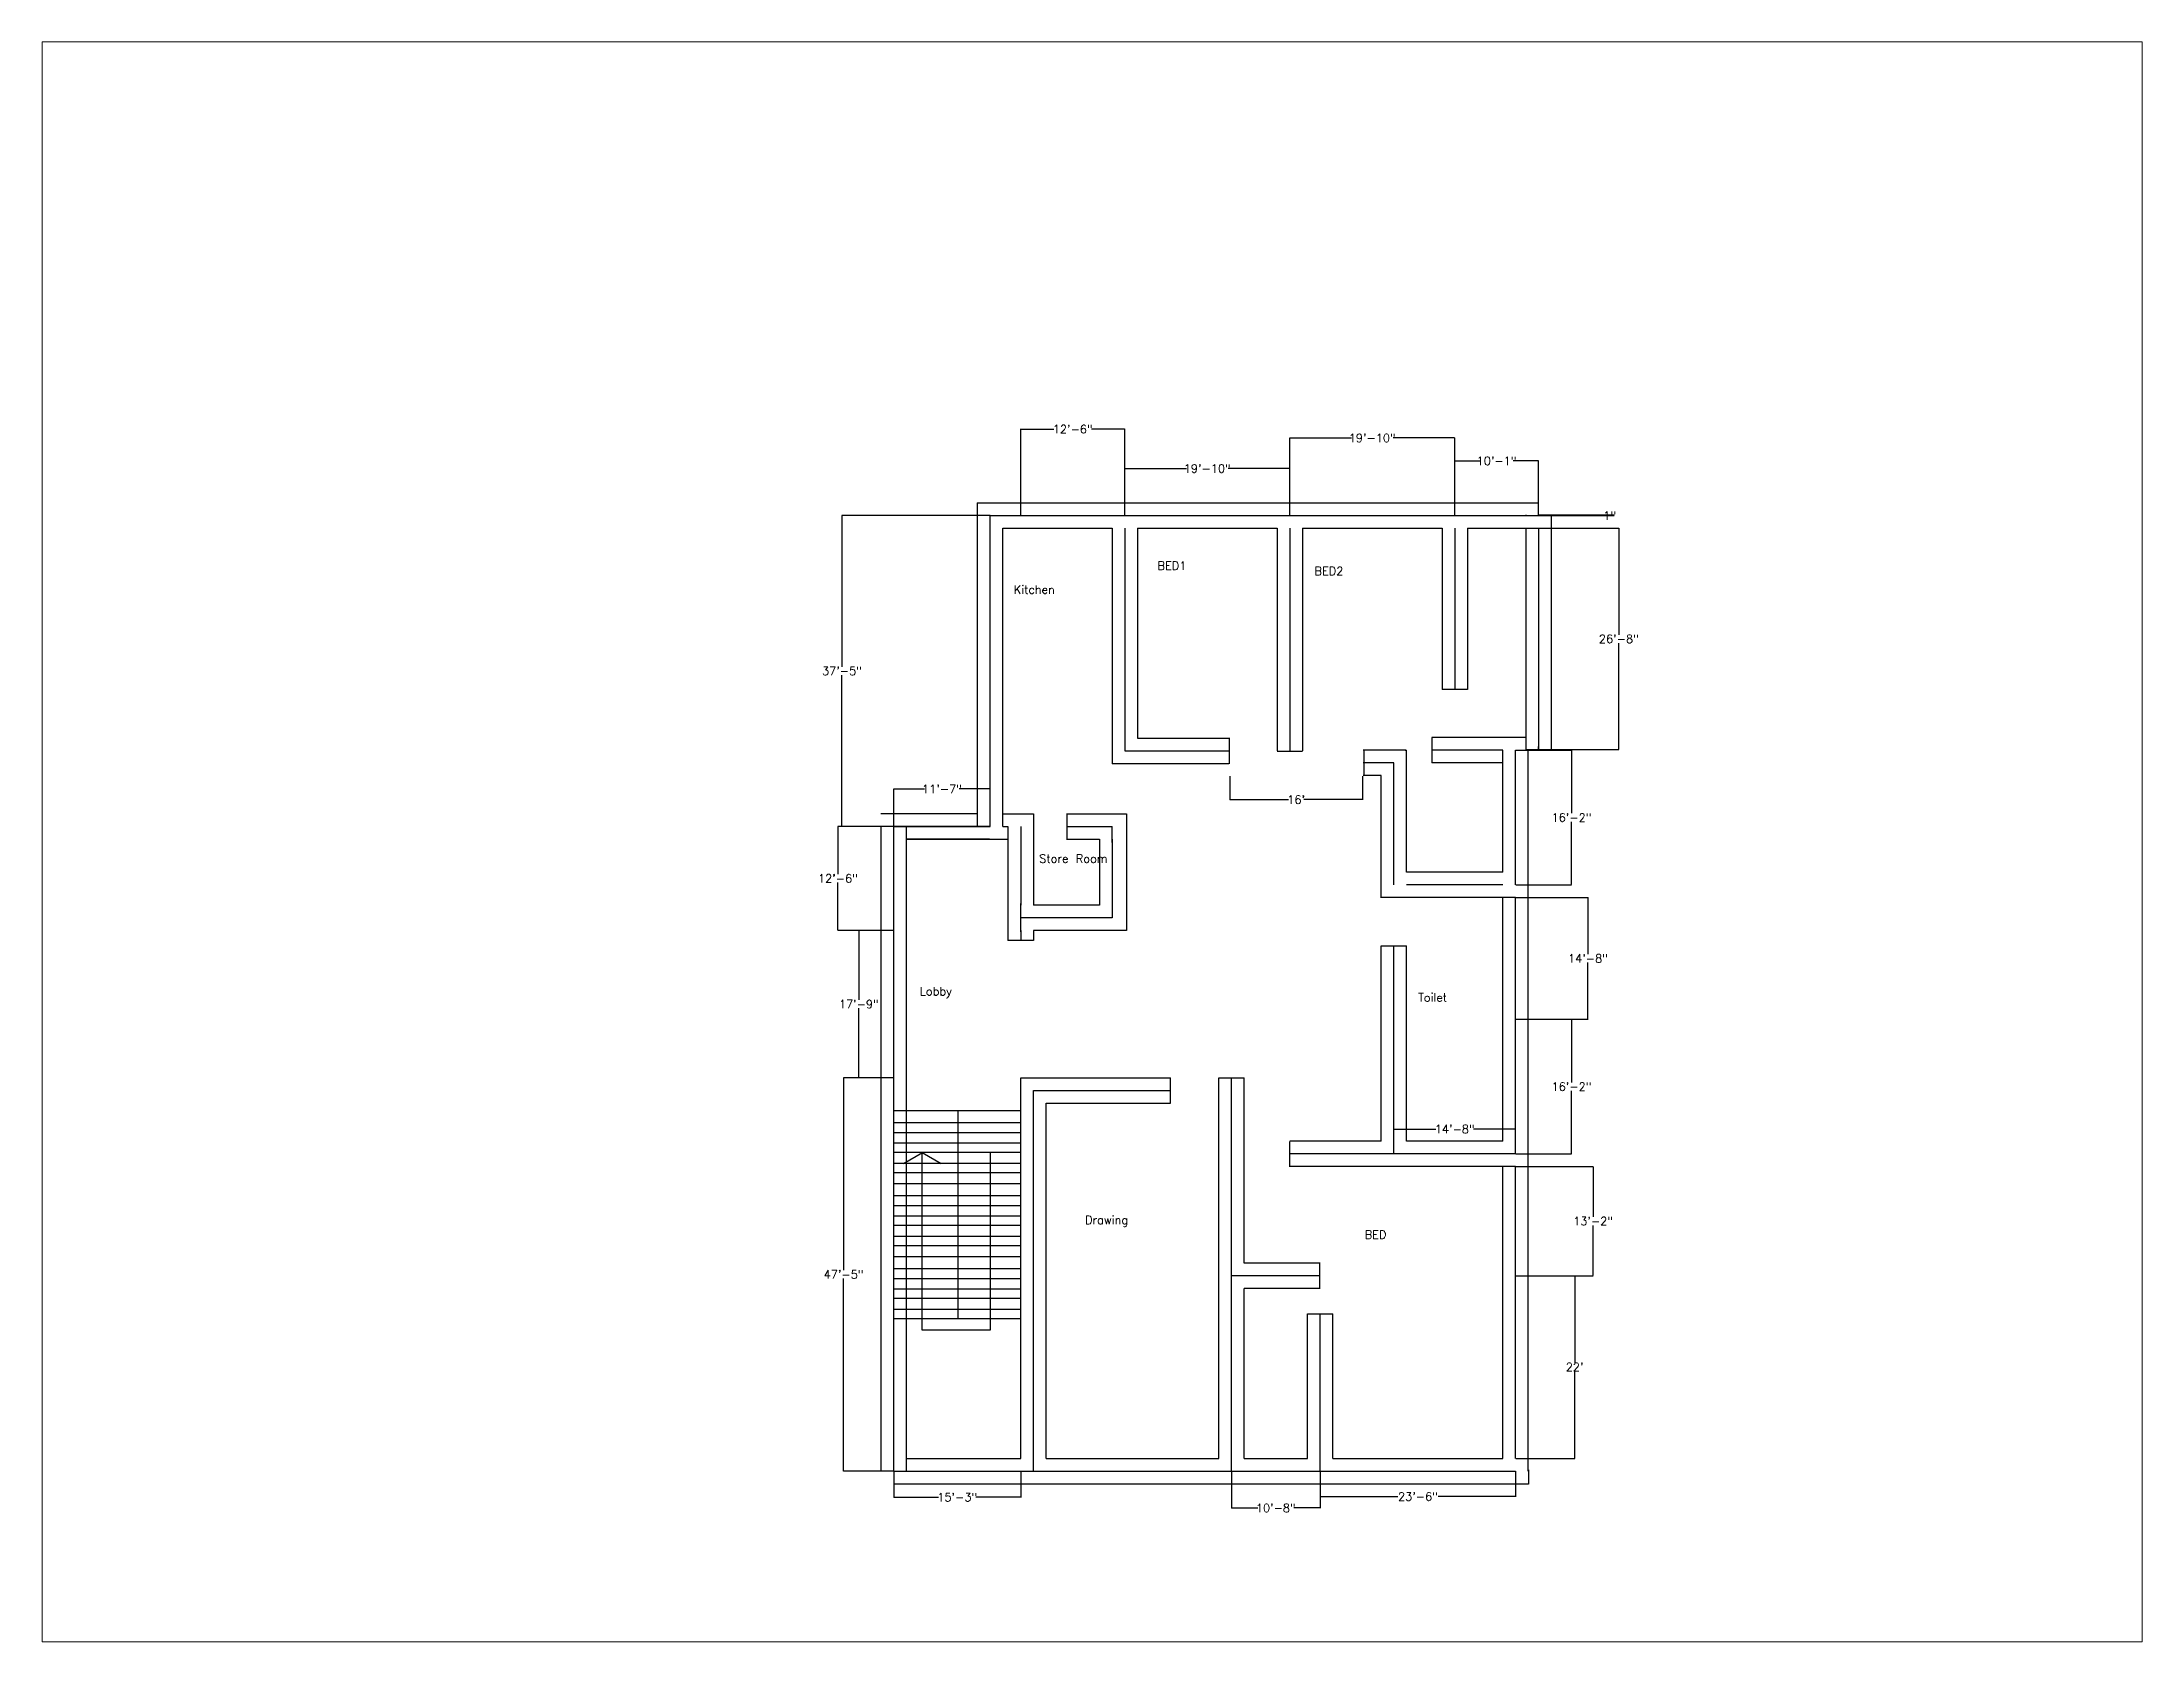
# Paper-space layout 'Layout1' of a CAD drawing. Header units: inches. Extents: x 1.05 to 9.45, y 0.8 to 7.2.
# The model-space entities are those that its viewports show. They can reach past a viewport. Long polylines and large blocks are cut down to what shows.
import ezdxf

# ---------------------------------------------------------------- set-up
doc = ezdxf.new("R2010")
doc.units = ezdxf.units.IN
doc.header["$MEASUREMENT"] = 0
doc.linetypes.add('ACAD_ISO02W100', pattern=[15, 12, -3])
doc.layers.get('Defpoints').update_dxf_attribs({"linetype": 'ACAD_ISO02W100'})
doc.styles.get("Standard").update_dxf_attribs({"font": 'txt.shx', "height": 12, "bigfont": '@extfont2.shx'})
doc.dimstyles.get("Standard").update_dxf_attribs({"dimtxt": 0.18, "dimasz": 0.18, "dimexe": 0.18, "dimexo": 0.0625, "dimgap": 0.09, "dimtad": 0, "dimtih": 1, "dimtoh": 1, "dimdec": 0, "dimzin": 0, "dimdsep": 46, "dimlunit": 4, "dimtxsty": 'Standard', "dimcen": 0.09, "dimadec": 0, "dimazin": 0, "dimtfac": 1, "dimtdec": 0, "dimtofl": 0, "dimtmove": 0, "dimatfit": 3, "dimfxl": 1, "dimtolj": 1, "dimtzin": 0, "dimarcsym": 0})

# ---------------------------------------------------------------- blocks, each defined once
blk = doc.blocks.new('*D3')
at = {"color": 0, "lineweight": -2, "transparency": 16777216}
for p, q in [((452.3, 218.1), (452.3, 180.4)), ((635.7, 218.1), (635.7, 180.4)), ((452.4, 180.6), (516.9, 180.6)), ((635.5, 180.6), (571.1, 180.6))]:
    blk.add_line(p, q, dxfattribs=at)
at = {"color": 0, "transparency": 16777216}
for points in [[(452.4, 180.6), (452.4, 180.6), (452.3, 180.6)], [(635.5, 180.6), (635.5, 180.6), (635.7, 180.6)]]:
    blk.add_solid(points, dxfattribs=at)
at = {"layer": 'Defpoints', "color": 0, "transparency": 16777216}
for p in [(452.3, 218.2), (635.7, 218.2), (635.7, 180.6)]:
    blk.add_point(p, dxfattribs=at)
at = {"color": 0, "transparency": 16777216, "insert": (544, 180.6), "char_height": 12, "attachment_point": 5}
blk.add_mtext('\\A1;15\'-3"', dxfattribs=at)
blk = doc.blocks.new('*D4')
at = {"color": 0, "lineweight": -2, "transparency": 16777216}
for p, q in [((940.1, 218.1), (940.1, 164.8)), ((1068.5, 218.1), (1068.5, 164.8)), ((940.3, 165), (978.2, 165)), ((1068.3, 165), (1030.4, 165))]:
    blk.add_line(p, q, dxfattribs=at)
at = {"color": 0, "transparency": 16777216}
for points in [[(940.3, 165), (940.3, 165), (940.1, 165)], [(1068.3, 165), (1068.3, 165), (1068.5, 165)]]:
    blk.add_solid(points, dxfattribs=at)
at = {"layer": 'Defpoints', "color": 0, "transparency": 16777216}
for p in [(940.1, 218.2), (1068.5, 218.2), (1068.5, 165)]:
    blk.add_point(p, dxfattribs=at)
at = {"color": 0, "transparency": 16777216, "insert": (1004.3, 165), "char_height": 12, "attachment_point": 5}
blk.add_mtext('\\A1;10\'-8"', dxfattribs=at)
blk = doc.blocks.new('*D5')
at = {"color": 0, "lineweight": -2, "transparency": 16777216}
for p, q in [((1068.5, 218.1), (1068.5, 181.3)), ((1350.9, 218.1), (1350.9, 181.3)), ((1068.7, 181.5), (1180.6, 181.5)), ((1350.7, 181.5), (1238.8, 181.5))]:
    blk.add_line(p, q, dxfattribs=at)
at = {"color": 0, "transparency": 16777216}
for points in [[(1068.7, 181.6), (1068.7, 181.5), (1068.5, 181.5)], [(1350.7, 181.6), (1350.7, 181.5), (1350.9, 181.5)]]:
    blk.add_solid(points, dxfattribs=at)
at = {"layer": 'Defpoints', "color": 0, "transparency": 16777216}
for p in [(1068.5, 218.2), (1350.9, 218.2), (1350.9, 181.5)]:
    blk.add_point(p, dxfattribs=at)
at = {"color": 0, "transparency": 16777216, "insert": (1209.7, 181.5), "char_height": 12, "attachment_point": 5}
blk.add_mtext('\\A1;23\'-6"', dxfattribs=at)
blk = doc.blocks.new('*D6')
at = {"color": 0, "lineweight": -2, "transparency": 16777216}
for p, q in [((452.2, 786.7), (379.6, 786.7)), ((379.8, 786.6), (379.8, 508.6)), ((379.8, 218.4), (379.8, 496.4)), ((452.2, 218.2), (379.6, 218.2))]:
    blk.add_line(p, q, dxfattribs=at)
at = {"color": 0, "transparency": 16777216}
for points in [[(379.8, 786.6), (379.8, 786.6), (379.8, 786.7)], [(379.8, 218.4), (379.8, 218.4), (379.8, 218.2)]]:
    blk.add_solid(points, dxfattribs=at)
at = {"layer": 'Defpoints', "color": 0, "transparency": 16777216}
for p in [(379.8, 786.7), (452.3, 786.7), (452.3, 218.2)]:
    blk.add_point(p, dxfattribs=at)
at = {"color": 0, "transparency": 16777216, "insert": (379.8, 502.5), "char_height": 12, "attachment_point": 5}
blk.add_mtext('\\A1;47\'-5"', dxfattribs=at)
blk = doc.blocks.new('*D7')
at = {"color": 0, "lineweight": -2, "transparency": 16777216}
for p, q in [((452.2, 999.5), (401.6, 999.5)), ((401.8, 999.3), (401.8, 899.2)), ((401.8, 786.9), (401.8, 887)), ((452.2, 786.7), (401.6, 786.7))]:
    blk.add_line(p, q, dxfattribs=at)
at = {"color": 0, "transparency": 16777216}
for points in [[(401.8, 999.3), (401.9, 999.3), (401.8, 999.5)], [(401.8, 786.9), (401.9, 786.9), (401.8, 786.7)]]:
    blk.add_solid(points, dxfattribs=at)
at = {"layer": 'Defpoints', "color": 0, "transparency": 16777216}
for p in [(401.8, 999.5), (452.3, 999.5), (452.3, 786.7)]:
    blk.add_point(p, dxfattribs=at)
at = {"color": 0, "transparency": 16777216, "insert": (401.8, 893.1), "char_height": 12, "attachment_point": 5}
blk.add_mtext('\\A1;17\'-9"', dxfattribs=at)
blk = doc.blocks.new('*D8')
at = {"color": 0, "lineweight": -2, "transparency": 16777216}
for p, q in [((452.2, 1149.9), (371.4, 1149.9)), ((371.6, 1149.7), (371.6, 1080.8)), ((371.6, 999.7), (371.6, 1068.6)), ((452.2, 999.5), (371.4, 999.5))]:
    blk.add_line(p, q, dxfattribs=at)
at = {"color": 0, "transparency": 16777216}
for points in [[(371.5, 1149.7), (371.6, 1149.7), (371.6, 1149.9)], [(371.5, 999.7), (371.6, 999.7), (371.6, 999.5)]]:
    blk.add_solid(points, dxfattribs=at)
at = {"layer": 'Defpoints', "color": 0, "transparency": 16777216}
for p in [(371.6, 1149.9), (452.3, 1149.9), (452.3, 999.5)]:
    blk.add_point(p, dxfattribs=at)
at = {"color": 0, "transparency": 16777216, "insert": (371.6, 1074.7), "char_height": 12, "attachment_point": 5}
blk.add_mtext('\\A1;12\'-6"', dxfattribs=at)
blk = doc.blocks.new('*D9')
at = {"color": 0, "lineweight": -2, "transparency": 16777216}
for p, q in [((452.3, 1149.9), (452.3, 1204.1)), ((452.4, 1204), (496.9, 1204)), ((591.5, 1204), (547, 1204)), ((591.6, 1149.9), (591.6, 1204.1))]:
    blk.add_line(p, q, dxfattribs=at)
at = {"color": 0, "transparency": 16777216}
for points in [[(452.4, 1204), (452.4, 1203.9), (452.3, 1204)], [(591.5, 1204), (591.5, 1203.9), (591.6, 1204)]]:
    blk.add_solid(points, dxfattribs=at)
at = {"layer": 'Defpoints', "color": 0, "transparency": 16777216}
for p in [(591.6, 1204), (452.3, 1149.9), (591.6, 1149.9)]:
    blk.add_point(p, dxfattribs=at)
at = {"color": 0, "transparency": 16777216, "insert": (522, 1204), "char_height": 12, "attachment_point": 5}
blk.add_mtext('\\A1;11\'-7"', dxfattribs=at)
blk = doc.blocks.new('*D10')
at = {"color": 0, "linetype": 'ByBlock', "lineweight": -2, "transparency": 16777216}
for p, q in [((591.6, 1599.2), (377.3, 1599.2)), ((377.4, 1599), (377.4, 1380.6)), ((377.4, 1150), (377.4, 1368.4)), ((591.6, 1149.9), (377.3, 1149.9))]:
    blk.add_line(p, q, dxfattribs=at)
at = {"color": 0, "linetype": 'ByBlock', "transparency": 16777216}
for points in [[(377.4, 1599), (377.5, 1599), (377.4, 1599.2)], [(377.4, 1150), (377.5, 1150), (377.4, 1149.9)]]:
    blk.add_solid(points, dxfattribs=at)
at = {"layer": 'Defpoints', "color": 0, "linetype": 'ByBlock', "transparency": 16777216}
for p in [(377.4, 1599.2), (591.6, 1599.2), (591.6, 1149.9)]:
    blk.add_point(p, dxfattribs=at)
at = {"color": 0, "linetype": 'ByBlock', "transparency": 16777216, "insert": (377.4, 1374.5), "char_height": 12, "attachment_point": 5}
blk.add_mtext('\\A1;37\'-5"', dxfattribs=at)
blk = doc.blocks.new('*D11')
at = {"color": 0, "lineweight": -2, "transparency": 16777216}
for p, q in [((786, 1599.2), (786, 1667.2)), ((786.2, 1667), (875.2, 1667)), ((1024.3, 1667), (935.3, 1667)), ((1024.5, 1599.2), (1024.5, 1667.2))]:
    blk.add_line(p, q, dxfattribs=at)
at = {"color": 0, "transparency": 16777216}
for points in [[(786.2, 1667.1), (786.2, 1667), (786, 1667)], [(1024.3, 1667.1), (1024.3, 1667), (1024.5, 1667)]]:
    blk.add_solid(points, dxfattribs=at)
at = {"layer": 'Defpoints', "color": 0, "transparency": 16777216}
for p in [(1024.5, 1667), (786, 1599.2), (1024.5, 1599.2)]:
    blk.add_point(p, dxfattribs=at)
at = {"color": 0, "transparency": 16777216, "insert": (905.3, 1667), "char_height": 12, "attachment_point": 5}
blk.add_mtext('\\A1;19\'-10"', dxfattribs=at)
blk = doc.blocks.new('*D12')
at = {"color": 0, "lineweight": -2, "transparency": 16777216}
for p, q in [((1024.5, 1599.2), (1024.5, 1711.2)), ((1024.6, 1711.1), (1113.6, 1711.1)), ((1262.7, 1711.1), (1173.8, 1711.1)), ((1262.9, 1599.2), (1262.9, 1711.2))]:
    blk.add_line(p, q, dxfattribs=at)
at = {"color": 0, "transparency": 16777216}
for points in [[(1024.6, 1711.1), (1024.6, 1711), (1024.5, 1711.1)], [(1262.7, 1711.1), (1262.7, 1711), (1262.9, 1711.1)]]:
    blk.add_solid(points, dxfattribs=at)
at = {"layer": 'Defpoints', "color": 0, "transparency": 16777216}
for p in [(1262.9, 1711.1), (1024.5, 1599.2), (1262.9, 1599.2)]:
    blk.add_point(p, dxfattribs=at)
at = {"color": 0, "transparency": 16777216, "insert": (1143.7, 1711.1), "char_height": 12, "attachment_point": 5}
blk.add_mtext('\\A1;19\'-10"', dxfattribs=at)
blk = doc.blocks.new('*D13')
at = {"color": 0, "lineweight": -2, "transparency": 16777216}
for p, q in [((1262.9, 1599.2), (1262.9, 1678.2)), ((1263.1, 1678), (1299.3, 1678)), ((1383.7, 1678), (1347.5, 1678)), ((1383.9, 1599.2), (1383.9, 1678.2))]:
    blk.add_line(p, q, dxfattribs=at)
at = {"color": 0, "transparency": 16777216}
for points in [[(1263.1, 1678.1), (1263.1, 1678), (1262.9, 1678)], [(1383.7, 1678.1), (1383.7, 1678), (1383.9, 1678)]]:
    blk.add_solid(points, dxfattribs=at)
at = {"layer": 'Defpoints', "color": 0, "transparency": 16777216}
for p in [(1383.9, 1678), (1262.9, 1599.2), (1383.9, 1599.2)]:
    blk.add_point(p, dxfattribs=at)
at = {"color": 0, "transparency": 16777216, "insert": (1323.4, 1678), "char_height": 12, "attachment_point": 5}
blk.add_mtext('\\A1;10\'-1"', dxfattribs=at)
blk = doc.blocks.new('*D14')
at = {"color": 0, "lineweight": -2, "transparency": 16777216}
for p, q in [((635.7, 1599.2), (635.7, 1724.1)), ((635.8, 1723.9), (683.8, 1723.9)), ((785.9, 1723.9), (737.9, 1723.9)), ((786, 1599.2), (786, 1724.1))]:
    blk.add_line(p, q, dxfattribs=at)
at = {"color": 0, "transparency": 16777216}
for points in [[(635.8, 1723.9), (635.8, 1723.9), (635.7, 1723.9)], [(785.9, 1723.9), (785.9, 1723.9), (786, 1723.9)]]:
    blk.add_solid(points, dxfattribs=at)
at = {"layer": 'Defpoints', "color": 0, "transparency": 16777216}
for p in [(786, 1723.9), (635.7, 1599.2), (786, 1599.2)]:
    blk.add_point(p, dxfattribs=at)
at = {"color": 0, "transparency": 16777216, "insert": (710.9, 1723.9), "char_height": 12, "attachment_point": 5}
blk.add_mtext('\\A1;12\'-6"', dxfattribs=at)
blk = doc.blocks.new('*D15')
at = {"color": 0, "lineweight": -2, "transparency": 16777216}
for p, q in [((1384, 1600.1), (1493.2, 1600.1)), ((1384, 1599.2), (1493.2, 1599.2)), ((1493, 1599), (1492.9, 1599)), ((1493, 1599.9), (1493, 1599.4)), ((1493, 1599.2), (1493, 1599))]:
    blk.add_line(p, q, dxfattribs=at)
at = {"color": 0, "transparency": 16777216}
for points in [[(1493, 1599.9), (1493.1, 1599.9), (1493, 1600.1)], [(1493, 1599.4), (1493.1, 1599.4), (1493, 1599.2)]]:
    blk.add_solid(points, dxfattribs=at)
at = {"layer": 'Defpoints', "color": 0, "transparency": 16777216}
for p in [(1383.9, 1600.1), (1383.9, 1599.2), (1493, 1599.2)]:
    blk.add_point(p, dxfattribs=at)
at = {"color": 0, "transparency": 16777216, "insert": (1486.8, 1599), "char_height": 12, "attachment_point": 5}
blk.add_mtext('\\A1;1"', dxfattribs=at)
blk = doc.blocks.new('*D16')
at = {"color": 0, "lineweight": -2, "transparency": 16777216}
for p, q in [((1351, 500.6), (1436.4, 500.6)), ((1436.2, 500.5), (1436.2, 374.7)), ((1436.2, 236.7), (1436.2, 362.5)), ((1351, 236.5), (1436.4, 236.5))]:
    blk.add_line(p, q, dxfattribs=at)
at = {"color": 0, "transparency": 16777216}
for points in [[(1436.2, 500.5), (1436.2, 500.5), (1436.2, 500.6)], [(1436.2, 236.7), (1436.2, 236.7), (1436.2, 236.5)]]:
    blk.add_solid(points, dxfattribs=at)
at = {"layer": 'Defpoints', "color": 0, "transparency": 16777216}
for p in [(1350.9, 500.6), (1436.2, 500.6), (1350.9, 236.5)]:
    blk.add_point(p, dxfattribs=at)
at = {"color": 0, "transparency": 16777216, "insert": (1436.2, 368.6), "char_height": 12, "attachment_point": 5}
blk.add_mtext("\\A1;22'", dxfattribs=at)
blk = doc.blocks.new('*D17')
at = {"color": 0, "lineweight": -2, "transparency": 16777216}
for p, q in [((1351, 658.4), (1463, 658.4)), ((1462.8, 658.2), (1462.8, 585.6)), ((1462.8, 500.8), (1462.8, 573.4)), ((1351, 500.6), (1463, 500.6))]:
    blk.add_line(p, q, dxfattribs=at)
at = {"color": 0, "transparency": 16777216}
for points in [[(1462.8, 658.2), (1462.8, 658.2), (1462.8, 658.4)], [(1462.8, 500.8), (1462.8, 500.8), (1462.8, 500.6)]]:
    blk.add_solid(points, dxfattribs=at)
at = {"layer": 'Defpoints', "color": 0, "transparency": 16777216}
for p in [(1350.9, 658.4), (1462.8, 658.4), (1350.9, 500.6)]:
    blk.add_point(p, dxfattribs=at)
at = {"color": 0, "transparency": 16777216, "insert": (1462.8, 579.5), "char_height": 12, "attachment_point": 5}
blk.add_mtext('\\A1;13\'-2"', dxfattribs=at)
blk = doc.blocks.new('*D18')
at = {"color": 0, "lineweight": -2, "transparency": 16777216}
for p, q in [((1351, 871.1), (1431.8, 871.1)), ((1431.6, 870.9), (1431.6, 780)), ((1431.6, 676.9), (1431.6, 767.8)), ((1351, 676.7), (1431.8, 676.7))]:
    blk.add_line(p, q, dxfattribs=at)
at = {"color": 0, "transparency": 16777216}
for points in [[(1431.6, 870.9), (1431.6, 870.9), (1431.6, 871.1)], [(1431.6, 676.9), (1431.6, 676.9), (1431.6, 676.7)]]:
    blk.add_solid(points, dxfattribs=at)
at = {"layer": 'Defpoints', "color": 0, "transparency": 16777216}
for p in [(1350.9, 871.1), (1431.6, 871.1), (1350.9, 676.7)]:
    blk.add_point(p, dxfattribs=at)
at = {"color": 0, "transparency": 16777216, "insert": (1431.6, 773.9), "char_height": 12, "attachment_point": 5}
blk.add_mtext('\\A1;16\'-2"', dxfattribs=at)
blk = doc.blocks.new('*D19')
at = {"color": 0, "lineweight": -2, "transparency": 16777216}
for p, q in [((1351, 1047.2), (1455.6, 1047.2)), ((1455.4, 1047), (1455.4, 965.2)), ((1455.4, 871.3), (1455.4, 953)), ((1351, 871.1), (1455.6, 871.1))]:
    blk.add_line(p, q, dxfattribs=at)
at = {"color": 0, "transparency": 16777216}
for points in [[(1455.4, 1047), (1455.5, 1047), (1455.4, 1047.2)], [(1455.4, 871.3), (1455.5, 871.3), (1455.4, 871.1)]]:
    blk.add_solid(points, dxfattribs=at)
at = {"layer": 'Defpoints', "color": 0, "transparency": 16777216}
for p in [(1350.9, 1047.2), (1455.4, 1047.2), (1350.9, 871.1)]:
    blk.add_point(p, dxfattribs=at)
at = {"color": 0, "transparency": 16777216, "insert": (1455.4, 959.1), "char_height": 12, "attachment_point": 5}
blk.add_mtext('\\A1;14\'-8"', dxfattribs=at)
blk = doc.blocks.new('*D20')
at = {"color": 0, "lineweight": -2, "transparency": 16777216}
for p, q in [((1351, 1259.9), (1431.8, 1259.9)), ((1431.6, 1259.7), (1431.6, 1168.8)), ((1431.6, 1065.7), (1431.6, 1156.6)), ((1351, 1065.5), (1431.8, 1065.5))]:
    blk.add_line(p, q, dxfattribs=at)
at = {"color": 0, "transparency": 16777216}
for points in [[(1431.6, 1259.7), (1431.6, 1259.7), (1431.6, 1259.9)], [(1431.6, 1065.7), (1431.6, 1065.7), (1431.6, 1065.5)]]:
    blk.add_solid(points, dxfattribs=at)
at = {"layer": 'Defpoints', "color": 0, "transparency": 16777216}
for p in [(1350.9, 1259.9), (1431.6, 1259.9), (1350.9, 1065.5)]:
    blk.add_point(p, dxfattribs=at)
at = {"color": 0, "transparency": 16777216, "insert": (1431.6, 1162.7), "char_height": 12, "attachment_point": 5}
blk.add_mtext('\\A1;16\'-2"', dxfattribs=at)
blk = doc.blocks.new('*D22')
at = {"color": 0, "lineweight": -2, "transparency": 16777216}
for p, q in [((1174.8, 676.8), (1174.8, 712.6)), ((1175, 712.5), (1235.8, 712.5)), ((1350.7, 712.5), (1290, 712.5)), ((1350.9, 676.8), (1350.9, 712.6))]:
    blk.add_line(p, q, dxfattribs=at)
at = {"color": 0, "transparency": 16777216}
for points in [[(1175, 712.5), (1175, 712.4), (1174.8, 712.5)], [(1350.7, 712.5), (1350.7, 712.4), (1350.9, 712.5)]]:
    blk.add_solid(points, dxfattribs=at)
at = {"layer": 'Defpoints', "color": 0, "transparency": 16777216}
for p in [(1174.8, 712.5), (1174.8, 676.7), (1350.9, 676.7)]:
    blk.add_point(p, dxfattribs=at)
at = {"color": 0, "transparency": 16777216, "insert": (1262.9, 712.5), "char_height": 12, "attachment_point": 5}
blk.add_mtext('\\A1;14\'-8"', dxfattribs=at)
blk = doc.blocks.new('*D23')
at = {"color": 0, "lineweight": -2, "transparency": 16777216}
for p, q in [((1365.6, 1580.8), (1500.1, 1580.8)), ((1500, 1580.7), (1500, 1426.9)), ((1500, 1261), (1500, 1414.7)), ((1365.6, 1260.8), (1500.1, 1260.8))]:
    blk.add_line(p, q, dxfattribs=at)
at = {"color": 0, "transparency": 16777216}
for points in [[(1499.9, 1580.7), (1500, 1580.7), (1500, 1580.8)], [(1499.9, 1261), (1500, 1261), (1500, 1260.8)]]:
    blk.add_solid(points, dxfattribs=at)
at = {"layer": 'Defpoints', "color": 0, "transparency": 16777216}
for p in [(1365.6, 1580.8), (1365.6, 1260.8), (1500, 1260.8)]:
    blk.add_point(p, dxfattribs=at)
at = {"color": 0, "transparency": 16777216, "insert": (1500, 1420.8), "char_height": 12, "attachment_point": 5}
blk.add_mtext('\\A1;26\'-8"', dxfattribs=at)
blk = doc.blocks.new('*D24')
at = {"color": 0, "lineweight": -2, "transparency": 16777216}
for p, q in [((937.8, 1222.6), (937.8, 1188.4)), ((1129.8, 1222.6), (1129.8, 1188.4)), ((938, 1188.6), (1022.7, 1188.6)), ((1129.6, 1188.6), (1044.9, 1188.6))]:
    blk.add_line(p, q, dxfattribs=at)
at = {"color": 0, "transparency": 16777216}
for points in [[(938, 1188.6), (938, 1188.6), (937.8, 1188.6)], [(1129.6, 1188.6), (1129.6, 1188.6), (1129.8, 1188.6)]]:
    blk.add_solid(points, dxfattribs=at)
at = {"layer": 'Defpoints', "color": 0, "transparency": 16777216}
for p in [(937.8, 1222.7), (1129.8, 1222.7), (1129.8, 1188.6)]:
    blk.add_point(p, dxfattribs=at)
at = {"color": 0, "transparency": 16777216, "insert": (1033.8, 1188.6), "char_height": 12, "attachment_point": 5}
blk.add_mtext("\\A1;16'", dxfattribs=at)

msp = doc.modelspace()

# ---------------------------------------------------------------- linework, layer by layer
for p, q in [((572.8, 1617.5), (635.7, 1617.5)), ((573.3, 1149.9), (573.3, 1617.3)), ((635.7, 1617.5), (786, 1617.5)), ((786, 1617.5), (1024.5, 1617.5)), ((1024.5, 1617.5), (1262.9, 1617.5)), ((1262.9, 1617.5), (1383.9, 1617.5)), ((591.6, 1599.2), (635.7, 1599.2)), ((591.6, 1599.2), (635.7, 1599.2)), ((610, 1149.9), (610, 1580.8)), ((610, 1580.8), (635.7, 1580.8)), ((635.7, 1580.8), (767.7, 1580.8)), ((767.7, 1580.8), (767.7, 1240.5)), ((804.4, 1580.8), (804.4, 1277.3)), ((804.4, 1580.8), (1006.1, 1580.8)), ((1006.1, 1580.8), (1006.1, 1259)), ((1042.8, 1580.8), (1042.8, 1259)), ((1042.8, 1580.8), (1244.5, 1580.8)), ((1244.5, 1580.8), (1244.5, 1347.9)), ((1281.2, 1580.8), (1281.2, 1347.9)), ((1281.2, 1580.8), (1383.9, 1580.8)), ((1365.6, 1600.1), (1365.6, 1599.2)), ((1365.6, 1580.8), (1365.6, 1260.8)), ((1402.3, 1600.1), (1402.3, 1260.8)), ((1244.7, 1348), (1281.2, 1348)), ((804.4, 1277.3), (936.4, 1277.3)), ((937, 1278), (937, 1240.5)), ((1365.4, 1278.2), (1229.9, 1278.2)), ((1229.9, 1278.2), (1229.9, 1241.6)), ((1006.2, 1258.8), (1042.9, 1258.8)), ((1192.4, 1259.9), (1130.8, 1259.9)), ((1131.4, 1259.8), (1131.4, 1223)), ((1191.4, 1260), (1193.3, 1260)), ((1193.2, 1083.8), (1193.2, 1259.9)), ((1332.6, 1083.8), (1332.6, 1259.9)), ((1350.9, 1259.9), (1383.9, 1259.9)), ((1369.2, 1065.5), (1369.2, 1259.9)), ((1383.9, 1259.9), (1383.9, 1265.4)), ((767.7, 1240.6), (936.4, 1240.6)), ((1156.5, 1223.2), (1130.8, 1223.2)), ((1156.5, 1047), (1156.5, 1223.2)), ((1332.6, 1241.6), (1229.9, 1241.6)), ((573.3, 1168.1), (433.7, 1168.1)), ((610, 1168.2), (654, 1168.2)), ((654, 1168.2), (654, 1036.2)), ((701.7, 1168.2), (767.7, 1168.2)), ((702.2, 1168.7), (702.2, 1131.2)), ((767.7, 1168.2), (788.7, 1168.2)), ((788.7, 1168.2), (788.7, 999.6)), ((433.5, 1131.4), (433.9, 1131.4)), ((433.9, 1131.4), (433.5, 1131.4)), ((433.9, 999.5), (433.9, 1149.9)), ((452.3, 1149.9), (591.6, 1149.9)), ((470.6, 999.5), (470.6, 1149.9)), ((590.8, 1131.4), (470.6, 1131.4)), ((470.6, 1131.4), (593, 1131.4)), ((591.6, 1131.5), (617.3, 1131.5)), ((610, 1149.9), (617.3, 1149.9)), ((617.3, 1149.9), (617.3, 984.8)), ((701.7, 1131.5), (749.4, 1131.5)), ((749.4, 1131.5), (749.4, 1036.2)), ((1332.6, 1083.8), (1193.2, 1083.8)), ((1369.2, 871.1), (1369.2, 1065.5)), ((749.4, 1036.2), (654, 1036.2)), ((654.1, 1036.2), (654.1, 1036.2)), ((1350.9, 1047.2), (1155.8, 1047.2)), ((1332.6, 871.1), (1332.6, 1047.2)), ((433.9, 786.7), (433.9, 999.5)), ((470.6, 786.7), (470.6, 999.5)), ((654.1, 984.8), (617, 984.8)), ((767.7, 999.5), (654.1, 999.5)), ((654.1, 999.5), (654.1, 984.8)), ((788.7, 999.6), (742.6, 999.6)), ((1156.4, 977.3), (1193.1, 977.3)), ((1332.6, 695), (1332.6, 871.1)), ((1369.2, 676.7), (1369.2, 871.1)), ((433.9, 218.2), (433.9, 786.7)), ((470.6, 218.2), (470.6, 786.7)), ((635.7, 236.5), (635.7, 786.7)), ((635.7, 786.7), (852.1, 786.7)), ((852.3, 750), (852.3, 786.6)), ((921.8, 236.5), (921.8, 786.7)), ((921.9, 786.4), (958.5, 786.4)), ((958.4, 519), (958.4, 786.7)), ((635.7, 739.1), (453.2, 739.1)), ((544.9, 739.1), (544.9, 438.3)), ((672.3, 236.5), (672.3, 750.1)), ((672.3, 750.1), (852.1, 750.1)), ((635.7, 721.6), (452.3, 721.6)), ((635.7, 707), (452.3, 707)), ((635.7, 692.3), (452.3, 692.3)), ((635.7, 678.5), (452.3, 678.5)), ((466.5, 662.9), (493.6, 678.5)), ((493.5, 421.8), (493.5, 678.5)), ((493.5, 678.5), (520.7, 662.9)), ((591.6, 678.5), (591.6, 421.8)), ((1024.1, 694.7), (1024.1, 658)), ((1156.5, 695), (1024.5, 695)), ((1332.6, 695), (1193.2, 695)), ((1369.2, 500.6), (1369.2, 676.7)), ((635.7, 662.9), (452.3, 662.9)), ((635.7, 649.2), (452.3, 649.2)), ((1350.9, 658.4), (1024.5, 658.4)), ((1332.6, 500.6), (1332.6, 658.4)), ((635.7, 616.2), (452.3, 616.2)), ((635.7, 633.6), (453.2, 633.6)), ((635.7, 601.5), (452.3, 601.5)), ((635.7, 586.8), (452.3, 586.8)), ((635.7, 573.1), (452.3, 573.1)), ((635.7, 557.5), (452.3, 557.5)), ((635.7, 543.7), (452.3, 543.7)), ((635.7, 528.1), (453.2, 528.1)), ((1068.5, 519), (958.4, 519)), ((1067.9, 482.2), (1067.9, 518.7)), ((635.7, 510.7), (452.3, 510.7)), ((635.7, 496.1), (452.3, 496.1)), ((1332.6, 236.5), (1332.6, 500.6)), ((1369.2, 218.2), (1369.2, 500.6)), ((635.7, 481.4), (452.3, 481.4)), ((635.7, 467.6), (452.3, 467.6)), ((1068.5, 482.3), (958.4, 482.3)), ((958.4, 236.5), (958.4, 482.3)), ((635.7, 452), (452.3, 452)), ((635.7, 438.3), (452.3, 438.3)), ((1050, 445.6), (1086.7, 445.6)), ((1050.1, 236.5), (1050.1, 445.6)), ((1086.8, 236.5), (1086.8, 445.6)), ((591.6, 421.8), (493.5, 421.8)), ((470.6, 236.5), (635.7, 236.5)), ((470.6, 236.5), (635.7, 236.5)), ((672.3, 236.5), (921.8, 236.5)), ((958.4, 236.5), (1050.1, 236.5)), ((1086.8, 236.5), (1332.6, 236.5)), ((1369.3, 220), (1369.3, 199.5)), ((452.3, 199.9), (635.7, 199.9)), ((635.7, 199.9), (940.1, 199.9)), ((940.1, 199.9), (1068.5, 199.9)), ((1068.5, 199.9), (1350.9, 199.9)), ((1369.3, 199.5), (1342.3, 199.5))]:
    msp.add_line(p, q)
at = {"linetype": 'ACAD_ISO02W100'}
for p, q in [((591.6, 1149.9), (591.6, 1599.2)), ((635.7, 1599.2), (786, 1599.2)), ((786, 1599.2), (1024.5, 1599.2)), ((786, 1580.8), (786, 1259)), ((1024.5, 1599.2), (1262.9, 1599.2)), ((1024.5, 1580.8), (1024.5, 1259)), ((1262.9, 1599.2), (1383.9, 1599.2)), ((1262.9, 1580.8), (1262.9, 1347.9)), ((1383.9, 1600.1), (1383.9, 1599.2)), ((1383.9, 1580.8), (1383.9, 1260.8)), ((786, 1259), (936.4, 1259)), ((1332.6, 1259.9), (1229.9, 1259.9)), ((1350.9, 1065.5), (1350.9, 1259.9)), ((1174.8, 1241.6), (1130.8, 1241.6)), ((1174.8, 1065.5), (1174.8, 1241.6)), ((452.3, 999.5), (452.3, 1149.9)), ((635.7, 1149.9), (635.7, 1036.2)), ((701.7, 1149.9), (767.7, 1149.9)), ((767.4, 1149.7), (767.4, 1126.5)), ((767.7, 1131.5), (767.7, 1017.8)), ((1332.6, 1065.5), (1193.2, 1065.5)), ((635.6, 1038.4), (635.6, 997.5)), ((1350.9, 871.1), (1350.9, 1047.2)), ((767.7, 1017.8), (635.7, 1017.8)), ((452.3, 786.7), (452.3, 999.5)), ((635.7, 999.5), (635.7, 984.8)), ((1350.9, 676.7), (1350.9, 871.1)), ((452.3, 218.2), (452.3, 786.7)), ((654, 768.4), (852.1, 768.4)), ((654, 218.2), (654, 768.4)), ((940.1, 218.2), (940.1, 786.7)), ((1350.9, 676.7), (1024.5, 676.7)), ((1350.9, 500.6), (1350.9, 658.4)), ((1068.5, 500.6), (940.1, 500.6)), ((1350.9, 236.5), (1350.9, 500.6)), ((1068.5, 218.2), (1068.5, 445.6)), ((452.3, 218.2), (635.7, 218.2)), ((635.7, 218.2), (940.1, 218.2)), ((940.1, 218.2), (1068.5, 218.2)), ((1068.5, 218.2), (1350.9, 218.2))]:
    msp.add_line(p, q, dxfattribs=at)
for points in [[(1156.5, 695), (1156.5, 977.5)], [(1193.2, 695), (1193.2, 977.5)]]:
    msp.add_lwpolyline(points)
msp.add_lwpolyline([(1174.8, 695), (1174.8, 977.5)], dxfattribs=at)

# ---------------------------------------------------------------- texts
at = {"char_height": 12, "attachment_point": 1}
for s, width, heights, insert in [('BED1', 192.271, [0], (833.4, 1532.6)), ('BED2', 215.344, [0], (1060.3, 1524.9)), ('Kitchen', 226.88, [0], (625.8, 1498.1)), ('Store Room', 217.497, [0], (662.5, 1109.3)), ('Lobby', 203.236, [0], (490, 917.7)), ('Toilet', 183.021, [0], (1210.1, 908.7)), ('Drawing', 106.344, [0], (728.7, 587.2)), ('BED', 167.985, [22.8], (1132.8, 566))]:
    msp.add_mtext_dynamic_manual_height_columns(s, width=width, gutter_width=60, heights=heights, dxfattribs=dict(at, insert=insert))

# ---------------------------------------------------------------- dimensions: what is measured, and where the dimension line sits
for base, p1, p2, picture, middle in [((786, 1723.9), (635.7, 1599.2), (786, 1599.2), '*D14', (710.9, 1723.9)), ((1262.9, 1711.1), (1024.5, 1599.2), (1262.9, 1599.2), '*D12', (1143.7, 1711.1)), ((1024.4613, 1667.0428), (786.0447, 1599.1858), (1024.4613, 1599.1858), '*D11', (905.253, 1667.0428)), ((1383.9, 1678), (1262.9, 1599.2), (1383.9, 1599.2), '*D13', (1323.4, 1678)), ((1129.8, 1188.6), (937.8, 1222.7), (1129.8, 1222.7), '*D24', (1033.8, 1188.6)), ((591.6, 1204), (452.3, 1149.9), (591.6, 1149.9), '*D9', (522, 1204)), ((1174.8, 712.5), (1350.9, 676.7), (1174.8, 676.7), '*D22', (1262.9, 712.5)), ((635.7, 180.6), (452.3, 218.2), (635.7, 218.2), '*D3', (544, 180.6)), ((1068.5, 165), (940.1, 218.2), (1068.5, 218.2), '*D4', (1004.3, 165)), ((1350.9, 181.5), (1068.5, 218.2), (1350.9, 218.2), '*D5', (1209.7, 181.5))]:
    dim = msp.add_linear_dim(base=base, p1=p1, p2=p2, dimstyle='Standard')
    dim.commit()
    dim.dimension.update_dxf_attribs({"geometry": picture, "text_midpoint": middle})
at = {"linetype": 'ByBlock'}
dim = msp.add_linear_dim(base=(377.4, 1599.2), p1=(591.6, 1149.9), p2=(591.6, 1599.2), angle=90, dimstyle='Standard', dxfattribs=at)
dim.commit()
dim.dimension.update_dxf_attribs({"geometry": '*D10', "text_midpoint": (377.4, 1374.5)})
for base, p1, p2, picture, middle in [((1500, 1260.8), (1365.6, 1580.8), (1365.6, 1260.8), '*D23', (1500, 1420.8)), ((1493, 1599.2), (1383.9, 1600.1), (1383.9, 1599.2), '*D15', (1486.8, 1599)), ((1431.6, 1259.9), (1350.9, 1065.5), (1350.9, 1259.9), '*D20', (1431.6, 1162.7)), ((371.6, 1149.9), (452.3, 999.5), (452.3, 1149.9), '*D8', (371.6, 1074.7)), ((1455.4, 1047.2), (1350.9, 871.1), (1350.9, 1047.2), '*D19', (1455.4, 959.1)), ((401.8, 999.5), (452.3, 786.7), (452.3, 999.5), '*D7', (401.8, 893.1)), ((1431.6, 871.1), (1350.9, 676.7), (1350.9, 871.1), '*D18', (1431.6, 773.9)), ((379.8196, 786.7355), (452.2616, 218.2037), (452.2616, 786.7355), '*D6', (379.8196, 502.4696)), ((1462.8, 658.4), (1350.9, 500.6), (1350.9, 658.4), '*D17', (1462.8, 579.5)), ((1436.2, 500.6), (1350.9, 236.5), (1350.9, 500.6), '*D16', (1436.2, 368.6))]:
    dim = msp.add_linear_dim(base=base, p1=p1, p2=p2, angle=90, dimstyle='Standard')
    dim.commit()
    dim.dimension.update_dxf_attribs({"geometry": picture, "text_midpoint": middle})

psp = doc.layouts.get("Layout1")

# ---------------------------------------------------------------- viewports
at = {"layer": '0'}
psp.add_viewport(center=(5.25, 4), size=(8.4, 6.4), view_center_point=(738.75, 1127.3312), view_height=2311.929973, dxfattribs=at)

doc.saveas('drawing.dxf')
